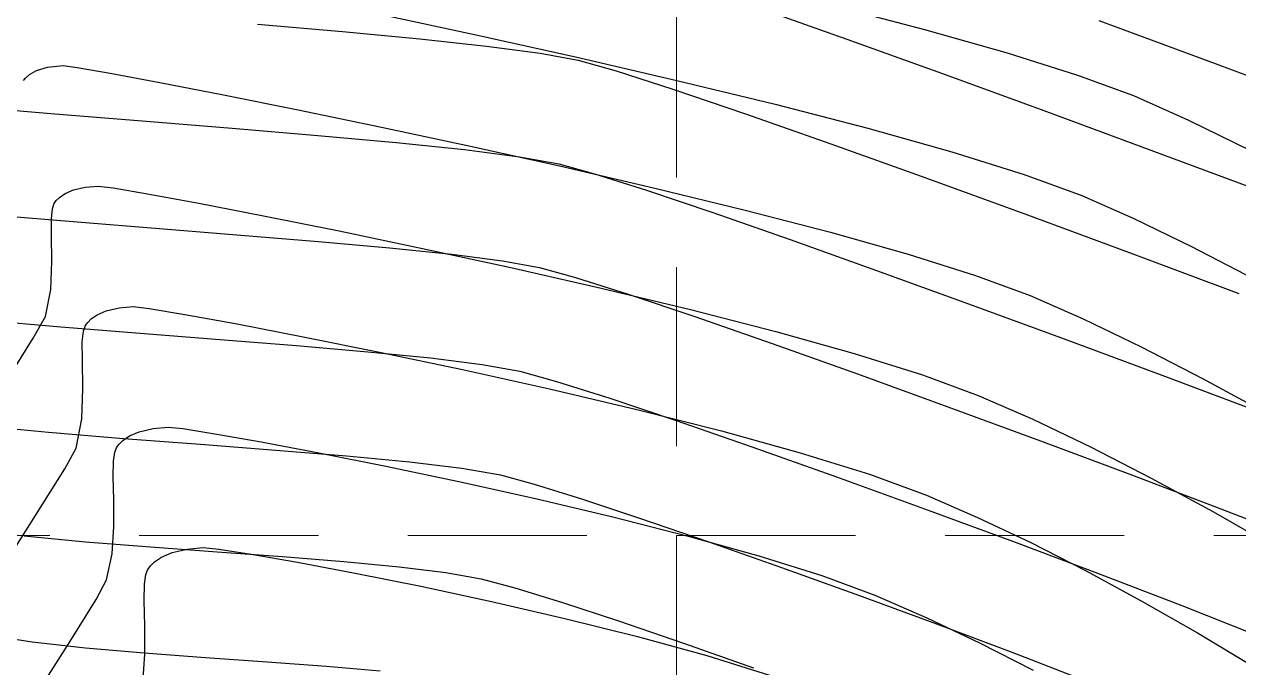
# Model space of a CAD drawing. Header units: inches. Extents: x 2547543 to 2548696, y 7125653 to 7126375.
# Drawn here: x 2547853.01 to 2547880.14, y 7125885.42 to 7125899.8 of the extents above; entities that cross this region are included whole.
import ezdxf

# ---------------------------------------------------------------- set-up
doc = ezdxf.new("R2010")
doc.units = ezdxf.units.IN
doc.header["$MEASUREMENT"] = 0
doc.linetypes.add('HIDDEN', pattern=[0.375, 0.25, -0.125])
for name, color, linetype in [('CONT-MJR', 6, 'Continuous'), ('CONT-MNR', 14, 'Continuous'), ('GRID', 254, 'HIDDEN'), ('V-TOPO-MAJR-E', 6, 'Continuous'), ('V-TOPO-MINR-E', 14, 'Continuous')]:
    doc.layers.add(name, color=color, linetype=linetype)

msp = doc.modelspace()

# ---------------------------------------------------------------- linework, layer by layer
at = {"layer": 'CONT-MJR', "color": 35}
for points, elevation in [([(2547871.077606981, 7125900.222631234), (2547873.125112458, 7125899.686782142)], 575), ([(2547874.967002704, 7125899.16594055), (2547876.542670633, 7125898.670020528)], 575), ([(2547855.89222116, 7125890.766224629), (2547856.230339996, 7125890.799609492)], 570), ([(2547856.230339996, 7125890.799609492), (2547856.558093477, 7125890.764982875)], 570), ([(2547856.558093477, 7125890.764982875), (2547857.269146335, 7125890.651918076)], 570), ([(2547857.269146335, 7125890.651918076), (2547858.302378931, 7125890.468758133)], 570), ([(2547855.03725977, 7125890.237750096), (2547855.071798314, 7125890.334132156)], 570), ([(2547855.09448891, 7125890.370875892), (2547855.132785035, 7125890.418102482)], 570), ([(2547854.999855835, 7125889.698463351), (2547855.008220457, 7125890.041432481)], 570), ([(2547866.162050587, 7125888.793537635), (2547867.844849176, 7125888.36501065)], 570), ([(2547869.421990025, 7125887.924789796), (2547870.832353495, 7125887.481218109)], 570), ([(2547854.029501724, 7125885.999425787), (2547854.616453982, 7125886.948173474)], 570), ([(2547873.172707853, 7125886.53962688), (2547874.35344759, 7125885.979954597)], 570)]:
    msp.add_lwpolyline(points, dxfattribs=dict(at, elevation=elevation))
at = {"layer": 'CONT-MJR', "color": 35, "extrusion": (-0.2721057167200265, -0.9622673635369127, 0), "elevation": -7550311.547248784}
msp.add_lwpolyline([(512737.1131816527, 575.0000000000009), (512739.0272964977, 575.0000000000009)], dxfattribs=at)
at = {"layer": 'CONT-MJR', "color": 35, "extrusion": (-0.3463574070137371, -0.9381026311692771, 0), "elevation": -7567300.204502439}
msp.add_lwpolyline([(-77938.09741714643, 575.0000000000009), (-77936.76617844868, 575.0000000000009)], dxfattribs=at)
at = {"layer": 'CONT-MJR', "color": 35, "extrusion": (-0.4059498791129524, -0.9138953417367764, 0), "elevation": -7546635.860294904}
msp.add_lwpolyline([(-564263.871514027, 575.0000000000009), (-564262.5259226211, 575.0000000000009)], dxfattribs=at)
at = {"layer": 'CONT-MJR', "color": 35, "extrusion": (-0.4411316137488359, -0.897442421189988, 0), "elevation": -7519032.835835617}
msp.add_lwpolyline([(-856884.0176332379, 575), (-856882.4733196041, 575)], dxfattribs=at)
at = {"layer": 'CONT-MJR', "color": 35, "extrusion": (0.2173462196647076, -0.976094575744308, 0), "elevation": -6401776.477833591}
msp.add_lwpolyline([(4035733.417347386, 570), (4035733.735957819, 570)], dxfattribs=at)
at = {"layer": 'CONT-MJR', "color": 35, "extrusion": (-0.7042519151203952, 0.7099501672999702, 0), "elevation": 3264695.23777992}
msp.add_lwpolyline([(-6827272.151663572, 570), (-6827272.270354955, 570)], dxfattribs=at)
at = {"layer": 'CONT-MJR', "color": 35, "extrusion": (-0.5728806519850005, 0.8196387976305421, 0), "elevation": 4381039.364946019}
msp.add_lwpolyline([(-6170605.783222098, 570), (-6170605.95886411, 570)], dxfattribs=at)
at = {"layer": 'CONT-MJR', "color": 35, "extrusion": (0.3949246155209196, -0.9187135288302082, 0), "elevation": -5540441.30245804}
msp.add_lwpolyline([(5154938.796027832, 570), (5154939.035726311, 570)], dxfattribs=at)
at = {"layer": 'CONT-MJR', "color": 35, "extrusion": (-0.1859252808595847, -0.9825638859317416, 0), "elevation": -7475353.900167178}
msp.add_lwpolyline([(1178550.367610398, 570), (1178551.684870998, 570)], dxfattribs=at)
at = {"layer": 'CONT-MJR', "color": 35, "extrusion": (0.9892361474940848, -0.1463278664201087, 0), "elevation": 1477713.986598401}
msp.add_lwpolyline([(7422010.199353821, 570.0000000000005), (7422010.397807565, 570.0000000000005)], dxfattribs=at)
at = {"layer": 'CONT-MJR', "color": 35, "extrusion": (0.8508400671870774, -0.5254247615682857, 0), "elevation": -1576302.049301326}
msp.add_lwpolyline([(7401699.154270926, 570.0000000000009), (7401699.19745617, 570.0000000000009)], dxfattribs=at)
at = {"layer": 'CONT-MJR', "color": 35, "extrusion": (-0.1957844976648255, -0.9806469448655474, 0), "elevation": -7486813.888716801}
msp.add_lwpolyline([(1103411.891531998, 570.0000000000005), (1103413.415253822, 570.0000000000005)], dxfattribs=at)
at = {"layer": 'CONT-MJR', "color": 35, "extrusion": (-0.2057730897428532, -0.9785997320343388, 0), "elevation": -7497675.220536007}
msp.add_lwpolyline([(1027019.793677389, 570), (1027021.462443399, 570)], dxfattribs=at)
at = {"layer": 'CONT-MJR', "color": 35, "extrusion": (0.9997270203608267, 0.02336417686252277, 0), "elevation": 2713650.034535035}
msp.add_lwpolyline([(7064415.414404794, 570), (7064415.940827983, 570)], dxfattribs=at)
at = {"layer": 'CONT-MJR', "color": 35, "extrusion": (-0.2168990902935294, -0.9761940302162473, 0), "elevation": -7508879.977082554}
msp.add_lwpolyline([(941609.4130412007, 570.0000000000009), (941611.1655157062, 570.0000000000009)], dxfattribs=at)
at = {"layer": 'CONT-MJR', "color": 35, "extrusion": (0.9999789388059589, 0.006490142102322345, 0), "elevation": 2594049.384619354}
msp.add_lwpolyline([(7109202.559378545, 570), (7109203.151364291, 570)], dxfattribs=at)
at = {"layer": 'CONT-MJR', "color": 35, "extrusion": (0.2301377669171603, 0.9731580592269599, 0), "elevation": 7520976.337524351}
msp.add_lwpolyline([(-839538.5802058098, 570.0000000000009), (-839540.355186424, 570.0000000000009)], dxfattribs=at)
at = {"layer": 'CONT-MJR', "color": 35, "extrusion": (0.9977880862320576, -0.06647507031487757, 0), "elevation": 2068525.435983266}
msp.add_lwpolyline([(7279494.957234452, 570.0000000000005), (7279495.570491731, 570.0000000000005)], dxfattribs=at)
at = {"layer": 'CONT-MJR', "color": 35, "extrusion": (-0.2688491242669886, -0.9631823027759975, 0), "elevation": -7548521.603571367}
msp.add_lwpolyline([(538272.3714133108, 570), (538274.0088404559, 570)], dxfattribs=at)
at = {"layer": 'CONT-MJR', "color": 35, "extrusion": (0.9791703206463416, -0.2030405948704362, 0), "elevation": 1047939.440991644}
msp.add_lwpolyline([(7494775.398105063, 570), (7494775.996634301, 570)], dxfattribs=at)
at = {"layer": 'CONT-MJR', "color": 35, "extrusion": (-0.3477528548118246, -0.9375862370844753, 0), "elevation": -7567163.385045368}
msp.add_lwpolyline([(-89199.08837783616, 570.0000000000005), (-89197.82719630143, 570.0000000000005)], dxfattribs=at)
at = {"layer": 'CONT-MJR', "color": 35, "extrusion": (0.8774843256505183, -0.4796053150640173, 0), "elevation": -1181910.764914625}
msp.add_lwpolyline([(7474818.719441553, 570), (7474819.214121884, 570)], dxfattribs=at)
at = {"layer": 'CONT-MJR', "color": 35, "extrusion": (-0.3984477749772821, -0.9171910218791138, 0), "elevation": -7550993.553664756}
msp.add_lwpolyline([(-502408.4999889056, 570.0000000000005), (-502407.2375605977, 570.0000000000005)], dxfattribs=at)
at = {"layer": 'CONT-MJR', "color": 35, "extrusion": (0.8435549605561268, -0.5370428553860029, 0), "elevation": -1677651.258927671}
msp.add_lwpolyline([(7379381.613129009, 570.0000000000005), (7379383.286283413, 570.0000000000005)], dxfattribs=at)
at = {"layer": 'CONT-MJR', "color": 35, "extrusion": (-0.4550211743072679, -0.8904806179429371, 0), "elevation": -7504800.131113977}
msp.add_lwpolyline([(-973596.2778796651, 570.0000000000009), (-973594.9364721323, 570.0000000000009)], dxfattribs=at)
at = {"layer": 'CONT-MNR', "color": 35}
for points, elevation in [([(2547860.888908254, 7125900.04785716), (2547863.070953737, 7125899.578068497)], 574), ([(2547863.070953737, 7125899.578068497), (2547865.326362211, 7125899.075567491)], 574), ([(2547865.326362211, 7125899.075567491), (2547867.587932522, 7125898.551105472)], 574), ([(2547852.998229671, 7125898.54911605), (2547853.038456019, 7125898.597522007)], 573), ([(2547853.129334665, 7125898.679584562), (2547853.288733363, 7125898.770236822)], 573), ([(2547853.288733363, 7125898.770236822), (2547853.535993371, 7125898.842958035)], 573), ([(2547854.194735354, 7125898.841192441), (2547854.935531057, 7125898.71193824)], 573), ([(2547857.464573428, 7125898.228626583), (2547859.132989548, 7125897.89323385)], 573), ([(2547859.132989548, 7125897.89323385), (2547860.990781927, 7125897.507792995)], 573), ([(2547865.034834369, 7125896.624096368), (2547867.101263885, 7125896.144505316)], 573), ([(2547854.11198526, 7125896.101075128), (2547854.377144681, 7125896.16011797)], 572), ([(2547853.729634767, 7125895.863302301), (2547853.801480708, 7125895.934571587)], 572), ([(2547853.924226349, 7125896.020363769), (2547854.11198526, 7125896.101075128)], 572), ([(2547855.767535479, 7125896.014921914), (2547856.909819079, 7125895.80401708)], 572), ([(2547867.101263885, 7125896.144505316), (2547869.117408566, 7125895.65219559)], 573), ([(2547876.636171315, 7125895.975676642), (2547877.802448584, 7125895.461410499)], 574), ([(2547853.61876332, 7125895.461994506), (2547853.641526418, 7125895.680094103)], 572), ([(2547853.641526418, 7125895.680094103), (2547853.674154562, 7125895.784638603)], 572), ([(2547853.674154562, 7125895.784638603), (2547853.696982751, 7125895.823035997)], 572), ([(2547853.619384095, 7125895.079456421), (2547853.61876332, 7125895.461994506)], 572), ([(2547861.911829054, 7125894.794010332), (2547863.884839069, 7125894.364634505)], 572), ([(2547863.884839069, 7125894.364634505), (2547865.90099591, 7125893.905433812)], 572), ([(2547865.90099591, 7125893.905433812), (2547867.894485667, 7125893.426325401)], 572), ([(2547875.480833473, 7125893.742417139), (2547876.670849255, 7125893.21984987)], 573), ([(2547854.64261968, 7125893.311338399), (2547854.846606252, 7125893.399025492)], 571), ([(2547856.601032933, 7125893.318659309), (2547857.773170437, 7125893.104789043)], 571), ([(2547854.370934642, 7125893.055239934), (2547854.395735831, 7125893.096955945)], 571), ([(2547854.311430464, 7125892.289110135), (2547854.310756037, 7125892.704710294)], 571), ([(2547859.245912251, 7125892.820747125), (2547860.946929675, 7125892.47698077)], 571), ([(2547860.946929675, 7125892.47698077), (2547862.803894008, 7125892.083937192)], 571), ([(2547871.550208283, 7125892.44805404), (2547873.08081332, 7125891.968725392)], 572), ([(2547854.32468803, 7125891.662174733), (2547854.311430464, 7125892.289110135)], 571), ([(2547854.297731625, 7125890.984239493), (2547854.32468803, 7125891.662174733)], 571), ([(2547854.172695644, 7125890.328560784), (2547854.297731625, 7125890.984239493)], 571), ([(2547853.267600642, 7125888.824166958), (2547853.916298359, 7125889.868774377)], 571), ([(2547879.580269185, 7125888.902346212), (2547880.994487795, 7125888.090574161)], 572), ([(2547856.315848237, 7125887.994926221), (2547856.649759399, 7125888.069277959)], 569), ([(2547856.649759399, 7125888.069277959), (2547857.012794327, 7125888.105122964)], 569), ([(2547857.012794327, 7125888.105122964), (2547857.358815222, 7125888.072089366)], 569), ([(2547857.358815222, 7125888.072089366), (2547858.082426355, 7125887.961174446)], 569), ([(2547875.496838534, 7125888.216748869), (2547876.719905387, 7125887.593851756)], 571), ([(2547856.079406341, 7125887.893287655), (2547856.315848237, 7125887.994926221)], 569), ([(2547855.700616385, 7125887.291075632), (2547855.731795615, 7125887.501859957)], 569), ([(2547855.79324199, 7125887.64479584), (2547855.834360169, 7125887.695502574)], 569), ([(2547876.719905387, 7125887.593851756), (2547877.965587375, 7125886.919712589)], 571), ([(2547855.704841166, 7125886.35777179), (2547855.691635372, 7125886.92283299)], 569), ([(2547877.965587375, 7125886.919712589), (2547879.220982609, 7125886.202561068)], 571), ([(2547866.71280761, 7125886.118731783), (2547868.25921014, 7125885.691924923)], 569), ([(2547879.220982609, 7125886.202561068), (2547880.473189202, 7125885.450626893)], 571)]:
    msp.add_lwpolyline(points, dxfattribs=dict(at, elevation=elevation))
at = {"layer": 'CONT-MNR', "color": 35, "extrusion": (0.1148345039996983, -0.9933846368306405, 0), "elevation": -6786176.937134076}
msp.add_lwpolyline([(3349297.618733548, 573.0000000000009), (3349297.96802789, 573.0000000000009)], dxfattribs=at)
at = {"layer": 'CONT-MNR', "color": 35, "extrusion": (-0.1331283802895032, -0.9910988015134987, 0), "elevation": -7401661.503371194}
msp.add_lwpolyline([(1576515.553440257, 573), (1576515.867998554, 573)], dxfattribs=at)
at = {"layer": 'CONT-MNR', "color": 35, "extrusion": (-0.6701900752025374, 0.7421895061909844, 0), "elevation": 3581221.341814036}
msp.add_lwpolyline([(-6666696.305417801, 573), (-6666696.42786449, 573)], dxfattribs=at)
at = {"layer": 'CONT-MNR', "color": 35, "extrusion": (0.1835953222839966, 0.9830019113081295, 0), "elevation": 7472546.301645123}
msp.add_lwpolyline([(-1196264.600781464, 573.0000000000005), (-1196265.729891966, 573.0000000000005)], dxfattribs=at)
at = {"layer": 'CONT-MNR', "color": 35, "extrusion": (-0.1909172189955524, -0.9816061407158191, 0), "elevation": -7481255.32086925}
msp.add_lwpolyline([(1140534.414522293, 573), (1140535.860239194, 573)], dxfattribs=at)
at = {"layer": 'CONT-MNR', "color": 35, "extrusion": (-0.236521414614513, -0.9716262761107018, 0), "elevation": -7526335.519301526}
msp.add_lwpolyline([(790147.4907790581, 574.0000000000009), (790149.7555706254, 574.0000000000009)], dxfattribs=at)
at = {"layer": 'CONT-MNR', "color": 35, "extrusion": (-0.2504672709869833, -0.9681250674186332, 0), "elevation": -7536918.48935676}
msp.add_lwpolyline([(681852.3814728884, 574), (681854.5219923302, 574)], dxfattribs=at)
at = {"layer": 'CONT-MNR', "color": 35, "extrusion": (-0.2096780246836296, -0.9777704873664225, 0), "elevation": -7501722.738833564}
msp.add_lwpolyline([(997079.169166707, 573.0000000000009), (997081.2016000755, 573.0000000000009)], dxfattribs=at)
at = {"layer": 'CONT-MNR', "color": 35, "extrusion": (-0.2697818769581233, -0.9629214603823887, 0), "elevation": -7549049.260149318}
msp.add_lwpolyline([(530962.4960467708, 574.0000000000009), (530964.4451661829, 574.0000000000009)], dxfattribs=at)
at = {"layer": 'CONT-MNR', "color": 35, "extrusion": (-0.2171446203673265, -0.9761394438529415, 0), "elevation": -7509123.953335277}
msp.add_lwpolyline([(939719.3338242981, 573.0000000000009), (939721.4408993574, 573.0000000000009)], dxfattribs=at)
at = {"layer": 'CONT-MNR', "color": 35, "extrusion": (-0.2984653381614302, -0.9544204743802299, 0), "elevation": -7561553.947398532}
msp.add_lwpolyline([(304909.61738403, 574), (304911.3086785721, 574)], dxfattribs=at)
at = {"layer": 'CONT-MNR', "color": 35, "extrusion": (-0.3455838297594127, -0.9383878817465714, 0), "elevation": -7567359.395844235}
msp.add_lwpolyline([(-71699.23086325312, 574), (-71697.86217314051, 574)], dxfattribs=at)
at = {"layer": 'CONT-MNR', "color": 35, "extrusion": (0.09825926175095447, -0.9951608500539788, 0), "elevation": -6841062.589952212}
msp.add_lwpolyline([(3235710.223780205, 572.0000000000009), (3235710.513468704, 572.0000000000009)], dxfattribs=at)
at = {"layer": 'CONT-MNR', "color": 35, "extrusion": (-0.125981380157332, -0.992032606245205, 0), "elevation": -7390103.614983655}
msp.add_lwpolyline([(1629824.667386352, 572), (1629825.002089993, 572)], dxfattribs=at)
at = {"layer": 'CONT-MNR', "color": 35, "extrusion": (-0.5728806412759734, 0.8196388051155398, 0), "elevation": 4381044.709520246}
msp.add_lwpolyline([(-6170607.678117957, 572.0000000000009), (-6170607.827873729, 572.0000000000009)], dxfattribs=at)
at = {"layer": 'CONT-MNR', "color": 35, "extrusion": (-0.1683204886478941, -0.9857323232507567, 0), "elevation": -7453082.361828215}
msp.add_lwpolyline([(1312068.704541533, 572), (1312069.48575485, 572)], dxfattribs=at)
at = {"layer": 'CONT-MNR', "color": 35, "extrusion": (0.7767211891306144, -0.6298445795238096, 0), "elevation": -2509234.905139305}
msp.add_lwpolyline([(7139586.117753684, 572), (7139586.169595069, 572)], dxfattribs=at)
at = {"layer": 'CONT-MNR', "color": 35, "extrusion": (-0.1900267777230474, -0.9817789077731278, 0), "elevation": -7480215.238045327}
msp.add_lwpolyline([(1147321.156056842, 572.0000000000009), (1147322.631629457, 572.0000000000009)], dxfattribs=at)
at = {"layer": 'CONT-MNR', "color": 35, "extrusion": (-0.2517054113340361, -0.967803898475907, 0), "elevation": -7537782.036550017}
msp.add_lwpolyline([(672211.1683750683, 573), (672213.1377250322, 573)], dxfattribs=at)
at = {"layer": 'CONT-MNR', "color": 35, "extrusion": (-0.1972988182250229, -0.9803433971456174, 0), "elevation": -7488514.068466992}
msp.add_lwpolyline([(1091845.35301783, 572.0000000000009), (1091847.076163652, 572.0000000000009)], dxfattribs=at)
at = {"layer": 'CONT-MNR', "color": 35, "extrusion": (-0.4364339525242662, -0.8997362975250285, 0), "elevation": -7523407.178871363}
msp.add_lwpolyline([(-817564.5809768187, 574), (-817563.1488007819, 574)], dxfattribs=at)
at = {"layer": 'CONT-MNR', "color": 35, "extrusion": (0.999776485140522, 0.02114189584837717, 0), "elevation": 2697939.06783672}
msp.add_lwpolyline([(7070435.302971078, 572.0000000000005), (7070435.880161153, 572.0000000000005)], dxfattribs=at)
at = {"layer": 'CONT-MNR', "color": 35, "extrusion": (-0.2046035360285528, -0.9788449279863553, 0), "elevation": -7496447.532954085}
msp.add_lwpolyline([(1035976.533045885, 572.0000000000009), (1035978.437381519, 572.0000000000009)], dxfattribs=at)
at = {"layer": 'CONT-MNR', "color": 35, "extrusion": (-0.2715408738102731, -0.9624269083158229, 0), "elevation": -7550004.368489741}
msp.add_lwpolyline([(517167.8343169529, 573), (517169.6379128173, 573)], dxfattribs=at)
at = {"layer": 'CONT-MNR', "color": 35, "extrusion": (0.4607039887314961, 0.887553848939257, 0), "elevation": 7498433.449190717}
msp.add_lwpolyline([(1021548.280517385, 574), (1021546.718215213, 574)], dxfattribs=at)
at = {"layer": 'CONT-MNR', "color": 35, "extrusion": (-0.300530154027794, -0.9537723137730674, 0), "elevation": -7562193.636769166}
msp.add_lwpolyline([(288544.274940622, 573), (288545.8537225947, 573)], dxfattribs=at)
at = {"layer": 'CONT-MNR', "color": 35, "extrusion": (0.9992104076549336, -0.03973111166405314, 0), "elevation": 2262722.155682206}
msp.add_lwpolyline([(7221496.383287928, 572.0000000000009), (7221497.007784761, 572.0000000000009)], dxfattribs=at)
at = {"layer": 'CONT-MNR', "color": 35, "extrusion": (0.3470057314102707, 0.9378630083164723, 0), "elevation": 7567239.53697578}
msp.add_lwpolyline([(83169.10317653837, 573.0000000000009), (83167.80676907115, 573.0000000000009)], dxfattribs=at)
at = {"layer": 'CONT-MNR', "color": 35, "extrusion": (0.9822986710138518, -0.1873214374395539, 0), "elevation": 1167920.527530929}
msp.add_lwpolyline([(7477023.072143144, 572.0000000000009), (7477023.686536487, 572.0000000000009)], dxfattribs=at)
at = {"layer": 'CONT-MNR', "color": 35, "extrusion": (0.217346218233763, -0.9760945760629355, 0), "elevation": -6401779.280873029}
msp.add_lwpolyline([(4035733.278183153, 571.0000000000009), (4035733.573315076, 571.0000000000009)], dxfattribs=at)
at = {"layer": 'CONT-MNR', "color": 35, "extrusion": (0.09825926442364492, -0.9951608497900852, 0), "elevation": -6841059.822931217}
msp.add_lwpolyline([(3235710.73102556, 571.0000000000009), (3235711.04575131, 571.0000000000009)], dxfattribs=at)
at = {"layer": 'CONT-MNR', "color": 35, "extrusion": (-0.1183491797592948, -0.992972039712248, 0), "elevation": -7377349.600007283}
msp.add_lwpolyline([(1686605.570900632, 571.0000000000009), (1686605.927348511, 571.0000000000009)], dxfattribs=at)
at = {"layer": 'CONT-MNR', "color": 35, "extrusion": (-0.1644598080652042, -0.9863837851116352, 0), "elevation": -7447885.631544425}
msp.add_lwpolyline([(1341240.580331849, 571.0000000000009), (1341241.390568699, 571.0000000000009)], dxfattribs=at)
at = {"layer": 'CONT-MNR', "color": 35, "extrusion": (0.8697510626971114, -0.4934907181875313, 0), "elevation": -1300563.907954765}
msp.add_lwpolyline([(7455094.739638911, 572), (7455095.297936469, 572)], dxfattribs=at)
at = {"layer": 'CONT-MNR', "color": 35, "extrusion": (0.7042519109652522, -0.709950171421763, 0), "elevation": -3264697.704733971}
msp.add_lwpolyline([(6827273.551869008, 571.0000000000009), (6827273.661813984, 571.0000000000009)], dxfattribs=at)
at = {"layer": 'CONT-MNR', "color": 35, "extrusion": (0.5728806514808888, -0.8196387979828874, 0), "elevation": -4381042.000717134}
msp.add_lwpolyline([(6170606.756595873, 571.0000000000009), (6170606.919294764, 571.0000000000009)], dxfattribs=at)
at = {"layer": 'CONT-MNR', "color": 35, "extrusion": (-0.2486783717418435, -0.9685861177137661, 0), "elevation": -7535641.088460584}
msp.add_lwpolyline([(695773.8979029122, 572.0000000000009), (695775.8646962896, 572.0000000000009)], dxfattribs=at)
at = {"layer": 'CONT-MNR', "color": 35, "extrusion": (-0.4340647365847012, -0.9008816817172242, 0), "elevation": -7525530.083618203}
msp.add_lwpolyline([(-797763.5433620824, 573), (-797762.1094026244, 573)], dxfattribs=at)
at = {"layer": 'CONT-MNR', "color": 35, "extrusion": (0.9945975286056193, -0.1038063393613037, 0), "elevation": 1794376.764367732}
msp.add_lwpolyline([(7351878.70243917, 571), (7351878.940675786, 571)], dxfattribs=at)
at = {"layer": 'CONT-MNR', "color": 35, "extrusion": (0.954589127781316, -0.2979254892111555, 0), "elevation": 309168.9071155814}
msp.add_lwpolyline([(7561370.677180685, 571), (7561370.796163909, 571)], dxfattribs=at)
at = {"layer": 'CONT-MNR', "color": 35, "extrusion": (0.7767211950862984, -0.6298445721792897, 0), "elevation": -2509232.577885758}
msp.add_lwpolyline([(7139584.464182181, 571.0000000000009), (7139584.520504126, 571.0000000000009)], dxfattribs=at)
at = {"layer": 'CONT-MNR', "color": 35, "extrusion": (-0.1893760815258609, -0.9819046286406388, 0), "elevation": -7479450.744159002}
msp.add_lwpolyline([(1152279.627036983, 571.0000000000009), (1152281.126919732, 571.0000000000009)], dxfattribs=at)
at = {"layer": 'CONT-MNR', "color": 35, "extrusion": (0.2691057305852789, 0.9631106404594248, 0), "elevation": 7548669.674446556}
msp.add_lwpolyline([(-536261.8894535084, 572.0000000000009), (-536263.707223743, 572.0000000000009)], dxfattribs=at)
at = {"layer": 'CONT-MNR', "color": 35, "extrusion": (0.8488571170324061, -0.5286223556220756, 0), "elevation": -1604142.896486002}
msp.add_lwpolyline([(7395715.634513099, 572.0000000000009), (7395716.978313853, 572.0000000000009)], dxfattribs=at)
at = {"layer": 'CONT-MNR', "color": 35, "extrusion": (-0.4586850036036857, -0.8885989351046325, 0), "elevation": -7500733.986228464}
msp.add_lwpolyline([(-1004498.427315044, 573), (-1004496.88381625, 573)], dxfattribs=at)
at = {"layer": 'CONT-MNR', "color": 35, "extrusion": (-0.2172338740663848, -0.9761195848655584, 0), "elevation": -7509204.930249078}
msp.add_lwpolyline([(939033.6388587556, 571), (939035.6269169492, 571)], dxfattribs=at)
at = {"layer": 'CONT-MNR', "color": 35, "extrusion": (-0.346369273935802, -0.9380982496909294, 0), "elevation": -7567291.732429829}
msp.add_lwpolyline([(-78034.749806765, 572.0000000000005), (-78033.42299231887, 572.0000000000005)], dxfattribs=at)
at = {"layer": 'CONT-MNR', "color": 35, "extrusion": (-0.4786895055990016, -0.8779842579621707, 0), "elevation": -7476064.001695381}
msp.add_lwpolyline([(-1174091.718867722, 573), (-1174090.091063466, 573)], dxfattribs=at)
at = {"layer": 'CONT-MNR', "color": 35, "extrusion": (-0.2295081937907914, -0.9733067291367551, 0), "elevation": -7520434.13158099}
msp.add_lwpolyline([(844403.378515325, 571.0000000000009), (844405.3839181287, 571.0000000000009)], dxfattribs=at)
at = {"layer": 'CONT-MNR', "color": 35, "extrusion": (-0.4007801224981064, -0.9161742702185011, 0), "elevation": -7549695.83734063}
msp.add_lwpolyline([(-521618.7711789999, 572), (-521617.4447138254, 572)], dxfattribs=at)
at = {"layer": 'CONT-MNR', "color": 35, "extrusion": (-0.2451809815628124, -0.9694773263361531, 0), "elevation": -7533078.397897568}
msp.add_lwpolyline([(722965.9957198615, 571.0000000000009), (722967.9460830067, 571.0000000000009)], dxfattribs=at)
at = {"layer": 'CONT-MNR', "color": 35, "extrusion": (-0.4320320679236622, -0.9018582440082279, 0), "elevation": -7527307.462685885}
msp.add_lwpolyline([(-780790.8536744267, 572.0000000000009), (-780789.4193155863, 572.0000000000009)], dxfattribs=at)
at = {"layer": 'CONT-MNR', "color": 35, "extrusion": (-0.2663684973703599, -0.9638712692100833, 0), "elevation": -7547113.253449376}
msp.add_lwpolyline([(557704.5270959681, 571.0000000000009), (557706.3504358744, 571.0000000000009)], dxfattribs=at)
at = {"layer": 'CONT-MNR', "color": 35, "extrusion": (0.8733816968750082, -0.4870363554846099, 0), "elevation": -1245318.454466282}
msp.add_lwpolyline([(7464519.271035738, 571), (7464519.797479571, 571)], dxfattribs=at)
at = {"layer": 'CONT-MNR', "color": 35, "extrusion": (0.2970379843136956, 0.9548656637846273, 0), "elevation": 7561082.174019924}
msp.add_lwpolyline([(-316213.8381314739, 571.0000000000009), (-316215.4632483982, 571.0000000000009)], dxfattribs=at)
at = {"layer": 'CONT-MNR', "color": 35, "extrusion": (-0.4573402254657638, -0.8892918070976054, 0), "elevation": -7502242.479393762}
msp.add_lwpolyline([(-993150.3086147257, 572.0000000000009), (-993148.7873469954, 572.0000000000009)], dxfattribs=at)
at = {"layer": 'CONT-MNR', "color": 35, "extrusion": (-0.345732360832208, -0.9383331682688127, 0), "elevation": -7567340.467205946}
msp.add_lwpolyline([(-72897.97573678102, 571), (-72896.6182839144, 571)], dxfattribs=at)
at = {"layer": 'CONT-MNR', "color": 35, "extrusion": (-0.4788099423205501, -0.877918583431853, 0), "elevation": -7475900.365708944}
msp.add_lwpolyline([(-1175117.209227174, 572), (-1175115.622450172, 572)], dxfattribs=at)
at = {"layer": 'CONT-MNR', "color": 35, "extrusion": (0.3990304516329332, 0.916937674364849, 0), "elevation": 7550675.322214947}
msp.add_lwpolyline([(507205.9168268307, 571.0000000000005), (507204.6745058424, 571.0000000000005)], dxfattribs=at)
at = {"layer": 'CONT-MNR', "color": 35, "extrusion": (0.8438748763005393, -0.5365400200812142, 0), "elevation": -1673255.171786624}
msp.add_lwpolyline([(7380381.932623831, 571.0000000000009), (7380383.793387723, 571.0000000000009)], dxfattribs=at)
at = {"layer": 'CONT-MNR', "color": 35, "extrusion": (0.4286465830065111, 0.9034722501974493, 0), "elevation": 7530180.387487446}
msp.add_lwpolyline([(752554.1410727808, 571), (752552.8266441091, 571)], dxfattribs=at)
at = {"layer": 'CONT-MNR', "color": 35, "extrusion": (-0.704251915051271, 0.7099501673685396, 0), "elevation": 3264692.811448766}
msp.add_lwpolyline([(-6827270.732032888, 569), (-6827270.859470681, 569)], dxfattribs=at)
at = {"layer": 'CONT-MNR', "color": 35, "extrusion": (0.5728806479427675, -0.8196388004558318, 0), "elevation": -4381036.763401804}
msp.add_lwpolyline([(6170604.785547736, 569), (6170604.974132866, 569)], dxfattribs=at)
at = {"layer": 'CONT-MNR', "color": 35, "extrusion": (-0.171711168459323, -0.9851473365067451, 0), "elevation": -7457545.233598446}
msp.add_lwpolyline([(1286421.05557602, 569.0000000000009), (1286422.107387441, 569.0000000000009)], dxfattribs=at)
at = {"layer": 'CONT-MNR', "color": 35, "extrusion": (0.1853296456000375, 0.9826764078076591, 0), "elevation": 7474635.634139607}
msp.add_lwpolyline([(-1183082.789323079, 569.0000000000009), (-1183084.095709537, 569.0000000000009)], dxfattribs=at)
at = {"layer": 'CONT-MNR', "color": 35, "extrusion": (0.9413813351225123, -0.3373443076190208, 0), "elevation": -5373.754988679662}
msp.add_lwpolyline([(7567682.118189498, 569.0000000000005), (7567682.228117839, 569.0000000000005)], dxfattribs=at)
at = {"layer": 'CONT-MNR', "color": 35, "extrusion": (0.8508400598534567, -0.5254247734438933, 0), "elevation": -1576300.125733502}
msp.add_lwpolyline([(7401697.176771407, 569.0000000000009), (7401697.223138986, 569.0000000000009)], dxfattribs=at)
at = {"layer": 'CONT-MNR', "color": 35, "extrusion": (-0.1975084815430511, -0.9803011780664952, 0), "elevation": -7488739.987972252}
msp.add_lwpolyline([(1090247.32662629, 569), (1090248.822400206, 569)], dxfattribs=at)
at = {"layer": 'CONT-MNR', "color": 35, "extrusion": (0.999702724668055, -0.02438159738957044, 0), "elevation": 2373357.770992774}
msp.add_lwpolyline([(7185889.364112782, 569), (7185889.732464925, 569)], dxfattribs=at)
at = {"layer": 'CONT-MNR', "color": 35, "extrusion": (-0.2102129846084079, -0.9776556147754818, 0), "elevation": -7502257.321186947}
msp.add_lwpolyline([(992977.4362474366, 569), (992979.0562970077, 569)], dxfattribs=at)
at = {"layer": 'CONT-MNR', "color": 35, "extrusion": (-0.2247850119561519, -0.9744083837898116, 0), "elevation": -7516245.45634545}
msp.add_lwpolyline([(880866.9363269571, 569.0000000000009), (880868.6156844646, 569.0000000000009)], dxfattribs=at)
at = {"layer": 'CONT-MNR', "color": 35, "extrusion": (-0.2426877273611773, -0.9701044618948348, 0), "elevation": -7531189.900886642}
msp.add_lwpolyline([(742330.0848776947, 569), (742331.7588184113, 569)], dxfattribs=at)
at = {"layer": 'CONT-MNR', "color": 35, "extrusion": (0.9999789388021728, 0.006490142685680741, 0), "elevation": 2594050.063172018}
msp.add_lwpolyline([(7109199.695393193, 569.0000000000009), (7109200.33100257, 569.0000000000009)], dxfattribs=at)
at = {"layer": 'CONT-MNR', "color": 35, "extrusion": (0.997788086246684, -0.06647507009533701, 0), "elevation": 2068526.319009237}
msp.add_lwpolyline([(7279492.105940293, 569), (7279492.764388705, 569)], dxfattribs=at)
at = {"layer": 'CONT-MNR', "color": 35, "extrusion": (0.2985617432019528, 0.9543903213550583, 0), "elevation": 7561572.324374348}
msp.add_lwpolyline([(-304143.95263896, 569.0000000000009), (-304145.4236257426, 569.0000000000009)], dxfattribs=at)
at = {"layer": 'GRID', "color": 252, "linetype": 'HIDDEN', "lineweight": 0, "ltscale": 16}
for p, q in [((2547867.583313598, 7126356.376313465), (2547867.583313598, 7125726.296813901)), ((2547561.583313602, 7125888.376313471), (2548677.583313586, 7125888.376313471))]:
    msp.add_line(p, q, dxfattribs=at)
at = {"layer": 'V-TOPO-MAJR-E', "color": 35}
for points, elevation in [([(2547858.225110043, 7125899.804347105), (2547860.123939794, 7125899.639473545)], 575), ([(2547860.123939794, 7125899.639473545), (2547861.848546876, 7125899.477389312)], 575), ([(2547861.848546876, 7125899.477389312), (2547863.34024157, 7125899.317730934)], 575), ([(2547863.34024157, 7125899.317730934), (2547864.54033416, 7125899.160134944)], 575), ([(2547865.390134927, 7125899.004237868), (2547866.23529575, 7125898.765706626)], 575), ([(2547873.152675112, 7125896.370402106), (2547875.424772905, 7125895.541169541)], 575), ([(2547854.380993349, 7125888.237444697), (2547855.835442713, 7125888.120749924)], 570), ([(2547862.431331358, 7125887.552832742), (2547863.21718789, 7125887.410543337)], 570), ([(2547863.21718789, 7125887.410543337), (2547863.969443447, 7125887.206078047)], 570)]:
    msp.add_lwpolyline(points, dxfattribs=dict(at, elevation=elevation))
at = {"layer": 'V-TOPO-MAJR-E', "color": 35, "extrusion": (-0.1804401483433674, -0.9835859661797862, 0), "elevation": -7468671.465937758}
msp.add_lwpolyline([(1220245.504065165, 575), (1220246.368047365, 575)], dxfattribs=at)
at = {"layer": 'V-TOPO-MAJR-E', "color": 35, "extrusion": (-0.306919980673332, -0.9517353232193715, 0), "elevation": -7563960.620703524}
msp.add_lwpolyline([(237813.5835181251, 575), (237814.9148973566, 575)], dxfattribs=at)
at = {"layer": 'V-TOPO-MAJR-E', "color": 35, "extrusion": (-0.3227792620688151, -0.9464742722220775, 0), "elevation": -7566878.253724623}
msp.add_lwpolyline([(111398.8267922578, 575), (111400.5392468898, 575)], dxfattribs=at)
at = {"layer": 'V-TOPO-MAJR-E', "color": 35, "extrusion": (-0.3319905646150223, -0.9432827068310956, 0), "elevation": -7567604.67825467}
msp.add_lwpolyline([(37630.04774341593, 575.0000000000005), (37632.06853912259, 575.0000000000005)], dxfattribs=at)
at = {"layer": 'V-TOPO-MAJR-E', "color": 35, "extrusion": (-0.3381959458627427, -0.9410757154458959, 0), "elevation": -7567688.395776726}
msp.add_lwpolyline([(-12209.96931844018, 575.0000000000005), (-12207.71308890358, 575.0000000000005)], dxfattribs=at)
at = {"layer": 'V-TOPO-MAJR-E', "color": 35, "extrusion": (-0.346646920655851, -0.9379956889025749, 0), "elevation": -7567272.46739936}
msp.add_lwpolyline([(-80273.58196387859, 575.0000000000005), (-80271.07382170483, 575.0000000000005)], dxfattribs=at)
at = {"layer": 'V-TOPO-MAJR-E', "color": 35, "extrusion": (-0.3500269889751377, -0.9367396153622408, 0), "elevation": -7566933.820607793}
msp.add_lwpolyline([(-107557.4065083894, 575), (-107554.8819337389, 575)], dxfattribs=at)
at = {"layer": 'V-TOPO-MAJR-E', "color": 35, "extrusion": (-0.09348139014371731, -0.9956210271467745, 0), "elevation": -7332861.135716829}
msp.add_lwpolyline([(1870558.084511442, 570), (1870559.457379915, 570)], dxfattribs=at)
at = {"layer": 'V-TOPO-MAJR-E', "color": 35, "extrusion": (-0.0735939007243058, -0.9972882922085174, 0), "elevation": -7294071.443825074}
msp.add_lwpolyline([(2016524.891991189, 570.0000000000009), (2016526.38120729, 570.0000000000009)], dxfattribs=at)
at = {"layer": 'V-TOPO-MAJR-E', "color": 35, "extrusion": (-0.07316997402233605, -0.9973194848701047, 0), "elevation": -7293213.614487293}
msp.add_lwpolyline([(2019626.70986164, 570.0000000000009), (2019628.172825114, 570.0000000000009)], dxfattribs=at)
at = {"layer": 'V-TOPO-MAJR-E', "color": 35, "extrusion": (-0.07899278310504798, -0.9968751878832771, 0), "elevation": -7304883.299206712}
msp.add_lwpolyline([(1977003.482036023, 570.0000000000009), (1977004.862391325, 570.0000000000009)], dxfattribs=at)
at = {"layer": 'V-TOPO-MAJR-E', "color": 35, "extrusion": (-0.09308911248737362, -0.9956577811358244, 0), "elevation": -7332123.671298313}
msp.add_lwpolyline([(1873454.21874541, 570), (1873455.460314276, 570)], dxfattribs=at)
at = {"layer": 'V-TOPO-MAJR-E', "color": 35, "extrusion": (-0.1209585901879536, -0.992657553973042, 0), "elevation": -7381751.955768591}
msp.add_lwpolyline([(1667216.529578879, 570), (1667217.576716659, 570)], dxfattribs=at)
at = {"layer": 'V-TOPO-MAJR-E', "color": 35, "extrusion": (-0.2945340837616507, -0.9556409752112375, 0), "elevation": -7560222.578651056}
msp.add_lwpolyline([(336026.5492334436, 570), (336027.6415373571, 570)], dxfattribs=at)
at = {"layer": 'V-TOPO-MAJR-E', "color": 35, "extrusion": (-0.3115083001342026, -0.9502434314150767, 0), "elevation": -7565008.304129953}
msp.add_lwpolyline([(201319.0827199868, 570), (201320.4259134023, 570)], dxfattribs=at)
at = {"layer": 'V-TOPO-MAJR-E', "color": 35, "extrusion": (-0.3228525100087739, -0.946449289069961, 0), "elevation": -7566875.206465222}
msp.add_lwpolyline([(110815.9069221248, 570), (110817.4387385701, 570)], dxfattribs=at)
at = {"layer": 'V-TOPO-MAJR-E', "color": 35, "extrusion": (-0.3317903223478693, -0.943353158682525, 0), "elevation": -7567584.89809176}
msp.add_lwpolyline([(39239.07644523634, 570.0000000000009), (39240.73449658137, 570.0000000000009)], dxfattribs=at)
at = {"layer": 'V-TOPO-MINR-E', "color": 35}
for points, elevation in [([(2547869.494851756, 7125900.139679253), (2547871.386033835, 7125899.472354143)], 576), ([(2547879.614059105, 7125898.927822839), (2547882.248740797, 7125897.941561203)], 577), ([(2547873.505914214, 7125898.709020939), (2547875.791369989, 7125897.873942568)], 576), ([(2547853.607478403, 7125897.812073313), (2547855.646990065, 7125897.644551067)], 574), ([(2547855.646990065, 7125897.644551067), (2547857.655898463, 7125897.48085127)], 574), ([(2547857.655898463, 7125897.48085127), (2547859.56889371, 7125897.319997064)], 574), ([(2547859.56889371, 7125897.319997064), (2547861.320665923, 7125897.161011589)], 574), ([(2547864.955545519, 7125896.685498962), (2547865.747964821, 7125896.464224482)], 574), ([(2547852.381406283, 7125895.539854048), (2547854.193411364, 7125895.386552968)], 573), ([(2547868.392675783, 7125895.59408002), (2547870.124983154, 7125894.990241434)], 574), ([(2547856.036080246, 7125895.238101901), (2547857.852000834, 7125895.093027887)], 573), ([(2547857.852000834, 7125895.093027887), (2547859.583761037, 7125894.949857968)], 573), ([(2547862.565151908, 7125894.663338576), (2547863.699958391, 7125894.517043187)], 573), ([(2547864.520956112, 7125894.366760056), (2547865.327141034, 7125894.142231114)], 573), ([(2547865.327141034, 7125894.142231114), (2547866.50497315, 7125893.768292397)], 573), ([(2547867.990031558, 7125893.268848092), (2547869.717895357, 7125892.667802389)], 573), ([(2547857.378742485, 7125892.757636962), (2547859.094451074, 7125892.621330561)], 572), ([(2547864.086366705, 7125892.04802115), (2547864.905281533, 7125891.820725998)], 572), ([(2547873.644355535, 7125891.256523545), (2547875.714110111, 7125890.494098783)], 573), ([(2547867.574858729, 7125890.948519468), (2547869.287506494, 7125890.354101053)], 572), ([(2547853.555557943, 7125890.68513698), (2547855.232939471, 7125890.546813257)], 571), ([(2547865.464978571, 7125889.19296997), (2547866.77777604, 7125888.75901564)], 571), ([(2547875.108798841, 7125888.240542973), (2547877.046988304, 7125887.510077605)], 572), ([(2547877.046988304, 7125887.510077605), (2547878.869044939, 7125886.808716702)], 572), ([(2547873.391155914, 7125886.4005441), (2547875.096665051, 7125885.758691318)], 571), ([(2547853.189932126, 7125885.996431167), (2547854.379993354, 7125885.864396118)], 569), ([(2547855.691810217, 7125885.751344652), (2547857.065793763, 7125885.650493082)], 569), ([(2547859.761905103, 7125885.458254854), (2547860.964854998, 7125885.353300815)], 569)]:
    msp.add_lwpolyline(points, dxfattribs=dict(at, elevation=elevation))
at = {"layer": 'V-TOPO-MINR-E', "color": 35, "extrusion": (0.3479320662684145, 0.9375197476651849, 0), "elevation": 7567159.983422838}
msp.add_lwpolyline([(90644.05089563923, 577.0000000000009), (90641.2851233189, 577.0000000000009)], dxfattribs=at)
at = {"layer": 'V-TOPO-MINR-E', "color": 35, "extrusion": (0.3387887243542134, 0.9408624768001139, 0), "elevation": 7567681.523680749}
msp.add_lwpolyline([(16977.8092832882, 576.0000000000009), (16975.55615870282, 576.0000000000009)], dxfattribs=at)
at = {"layer": 'V-TOPO-MINR-E', "color": 35, "extrusion": (-0.08563849735175454, -0.9963262757607739, 0), "elevation": -7317913.582971552}
msp.add_lwpolyline([(1928240.302817194, 574.0000000000009), (1928242.315014497, 574.0000000000009)], dxfattribs=at)
at = {"layer": 'V-TOPO-MINR-E', "color": 35, "extrusion": (-0.3466752916309411, -0.9379852036000367, 0), "elevation": -7567272.351135698}
msp.add_lwpolyline([(-80502.93066555867, 576.0000000000009), (-80500.38488097675, 576.0000000000009)], dxfattribs=at)
at = {"layer": 'V-TOPO-MINR-E', "color": 35, "extrusion": (-0.1030993186014864, -0.9946710664857551, 0), "elevation": -7350606.494862954}
msp.add_lwpolyline([(1799608.795360017, 574.0000000000009), (1799610.328770756, 574.0000000000009)], dxfattribs=at)
at = {"layer": 'V-TOPO-MINR-E', "color": 35, "extrusion": (-0.1272045344619276, -0.9918765076421179, 0), "elevation": -7392109.540257944}
msp.add_lwpolyline([(1620718.890667748, 574), (1620720.134165788, 574)], dxfattribs=at)
at = {"layer": 'V-TOPO-MINR-E', "color": 35, "extrusion": (0.349622422172772, 0.9368906883484562, 0), "elevation": 7566981.877796452}
msp.add_lwpolyline([(104290.0250686076, 576.0000000000009), (104287.4343310823, 576.0000000000009)], dxfattribs=at)
at = {"layer": 'V-TOPO-MINR-E', "color": 35, "extrusion": (-0.1788021571936393, -0.9838850484598805, 0), "elevation": -7466626.956021866}
msp.add_lwpolyline([(1232679.645354203, 574.0000000000009), (1232680.535949917, 574.0000000000009)], dxfattribs=at)
at = {"layer": 'V-TOPO-MINR-E', "color": 35, "extrusion": (-0.3035039709858312, -0.9528301735334749, 0), "elevation": -7563056.536634699}
msp.add_lwpolyline([(264945.4890472936, 574), (264946.712463073, 574)], dxfattribs=at)
at = {"layer": 'V-TOPO-MINR-E', "color": 35, "extrusion": (0.3195883962123788, 0.9475564663946945, 0), "elevation": 7566457.622399453}
msp.add_lwpolyline([(-136894.0656531705, 574.0000000000009), (-136895.6265137056, 574.0000000000009)], dxfattribs=at)
at = {"layer": 'V-TOPO-MINR-E', "color": 35, "extrusion": (-0.0803028951122994, -0.9967705077080597, 0), "elevation": -7307482.430383871}
msp.add_lwpolyline([(1967395.888125173, 573.0000000000009), (1967397.73676422, 573.0000000000009)], dxfattribs=at)
at = {"layer": 'V-TOPO-MINR-E', "color": 35, "extrusion": (-0.08940277428144541, -0.9959955541822367, 0), "elevation": -7325145.404895998}
msp.add_lwpolyline([(1900582.040351153, 573.0000000000005), (1900583.636932299, 573.0000000000005)], dxfattribs=at)
at = {"layer": 'V-TOPO-MINR-E', "color": 35, "extrusion": (-0.1028022622899048, -0.994701812036189, 0), "elevation": -7350066.369703272}
msp.add_lwpolyline([(1801804.019531746, 573.0000000000009), (1801805.418145011, 573.0000000000009)], dxfattribs=at)
at = {"layer": 'V-TOPO-MINR-E', "color": 35, "extrusion": (-0.3357321886078182, -0.9419574818072227, 0), "elevation": -7567692.113979601}
msp.add_lwpolyline([(7593.006037741434, 574.0000000000005), (7595.05031165015, 574.0000000000005)], dxfattribs=at)
at = {"layer": 'V-TOPO-MINR-E', "color": 35, "extrusion": (-0.180057641442554, -0.9836560607032037, 0), "elevation": -7468191.658152867}
msp.add_lwpolyline([(1223149.810402536, 573), (1223150.645041547, 573)], dxfattribs=at)
at = {"layer": 'V-TOPO-MINR-E', "color": 35, "extrusion": (-0.3407741193348856, -0.9401452013340987, 0), "elevation": -7567624.189259634}
msp.add_lwpolyline([(-32950.67390240729, 574), (-32948.48388038948, 574)], dxfattribs=at)
at = {"layer": 'V-TOPO-MINR-E', "color": 35, "extrusion": (-0.3187683515446419, -0.9478326529791594, 0), "elevation": -7566334.000994341}
msp.add_lwpolyline([(143441.6590446355, 573), (143443.2258385238, 573)], dxfattribs=at)
at = {"layer": 'V-TOPO-MINR-E', "color": 35, "extrusion": (-0.3450036092874788, -0.9386013581806777, 0), "elevation": -7567399.135225492}
msp.add_lwpolyline([(-67020.89708534302, 574.0000000000009), (-67018.62533694506, 574.0000000000009)], dxfattribs=at)
at = {"layer": 'V-TOPO-MINR-E', "color": 35, "extrusion": (-0.08746067741096905, -0.9961679727369348, 0), "elevation": -7321423.444388776}
msp.add_lwpolyline([(1914853.234265028, 572), (1914854.950002815, 572)], dxfattribs=at)
at = {"layer": 'V-TOPO-MINR-E', "color": 35, "extrusion": (-0.08033465668050178, -0.9967679483892056, 0), "elevation": -7307542.747518598}
msp.add_lwpolyline([(1967162.86178451, 572), (1967164.641974302, 572)], dxfattribs=at)
at = {"layer": 'V-TOPO-MINR-E', "color": 35, "extrusion": (-0.07768032417346456, -0.99697831833812, 0), "elevation": -7302278.965295157}
msp.add_lwpolyline([(1986615.123382849, 572.0000000000005), (1986616.905385471, 572.0000000000005)], dxfattribs=at)
at = {"layer": 'V-TOPO-MINR-E', "color": 35, "extrusion": (-0.3354333365148162, -0.9420639451515689, 0), "elevation": -7567686.99983526}
msp.add_lwpolyline([(9994.244965294376, 573.0000000000009), (9996.268446081784, 573.0000000000009)], dxfattribs=at)
at = {"layer": 'V-TOPO-MINR-E', "color": 35, "extrusion": (-0.3488645184944467, -0.9371731684889607, 0), "elevation": -7567059.127461805}
msp.add_lwpolyline([(-98169.9009396825, 574), (-98167.61150001083, 574)], dxfattribs=at)
at = {"layer": 'V-TOPO-MINR-E', "color": 35, "extrusion": (-0.08553686068497425, -0.9963350066439296, 0), "elevation": -7317712.140624324}
msp.add_lwpolyline([(1928994.723390868, 572.0000000000005), (1928996.320953884, 572.0000000000005)], dxfattribs=at)
at = {"layer": 'V-TOPO-MINR-E', "color": 35, "extrusion": (-0.098800356570889, -0.9951072753936961, 0), "elevation": -7342756.999463831}
msp.add_lwpolyline([(1831353.987114221, 572.0000000000009), (1831355.398636495, 572.0000000000009)], dxfattribs=at)
at = {"layer": 'V-TOPO-MINR-E', "color": 35, "extrusion": (-0.1243964423997273, -0.9922325962788621, 0), "elevation": -7387487.642319988}
msp.add_lwpolyline([(1641636.160621324, 572), (1641637.324091438, 572)], dxfattribs=at)
at = {"layer": 'V-TOPO-MINR-E', "color": 35, "extrusion": (-0.1783537873034841, -0.9839664255219808, 0), "elevation": -7466059.736484913}
msp.add_lwpolyline([(1236082.028232559, 572.0000000000009), (1236082.88309772, 572.0000000000009)], dxfattribs=at)
at = {"layer": 'V-TOPO-MINR-E', "color": 35, "extrusion": (-0.3014548402266898, -0.9534804556486206, 0), "elevation": -7562464.788069442}
msp.add_lwpolyline([(281204.8105293345, 572.0000000000009), (281206.0542182862, 572.0000000000009)], dxfattribs=at)
at = {"layer": 'V-TOPO-MINR-E', "color": 35, "extrusion": (-0.3408853353783299, -0.9401048814488753, 0), "elevation": -7567617.916689394}
msp.add_lwpolyline([(-33845.52939777449, 573.0000000000009), (-33843.38047596347, 573.0000000000009)], dxfattribs=at)
at = {"layer": 'V-TOPO-MINR-E', "color": 35, "extrusion": (-0.3526969858708109, -0.9357375893687531, 0), "elevation": -7566594.006528122}
msp.add_lwpolyline([(-129135.0410360401, 574.0000000000009), (-129132.7979450203, 574.0000000000009)], dxfattribs=at)
at = {"layer": 'V-TOPO-MINR-E', "color": 35, "extrusion": (-0.3177854328170586, -0.9481626541312809, 0), "elevation": -7566178.874835323}
msp.add_lwpolyline([(151286.9780082623, 572.0000000000009), (151288.5428706631, 572.0000000000009)], dxfattribs=at)
at = {"layer": 'V-TOPO-MINR-E', "color": 35, "extrusion": (-0.09462869199281007, -0.9955126371130253, 0), "elevation": -7335014.277091538}
msp.add_lwpolyline([(1862105.11913422, 571.0000000000009), (1862106.697253024, 571.0000000000009)], dxfattribs=at)
at = {"layer": 'V-TOPO-MINR-E', "color": 35, "extrusion": (-0.07631377173903048, -0.9970838521623763, 0), "elevation": -7299546.839174663}
msp.add_lwpolyline([(1996621.725784535, 571.0000000000009), (1996623.445262452, 571.0000000000009)], dxfattribs=at)
at = {"layer": 'V-TOPO-MINR-E', "color": 35, "extrusion": (-0.3502564150917902, -0.9366538547868405, 0), "elevation": -7566902.613810174}
msp.add_lwpolyline([(-109411.2496606964, 573), (-109409.0558125018, 573)], dxfattribs=at)
at = {"layer": 'V-TOPO-MINR-E', "color": 35, "extrusion": (-0.0758817178481732, -0.9971168261023431, 0), "elevation": -7298680.996349964}
msp.add_lwpolyline([(1999786.226824358, 571), (1999787.913972324, 571)], dxfattribs=at)
at = {"layer": 'V-TOPO-MINR-E', "color": 35, "extrusion": (-0.08116594935773283, -0.996700601316593, 0), "elevation": -7309178.499044635}
msp.add_lwpolyline([(1961072.578068819, 571.0000000000009), (1961074.164143318, 571.0000000000009)], dxfattribs=at)
at = {"layer": 'V-TOPO-MINR-E', "color": 35, "extrusion": (0.3352358494550255, 0.9421342395010212, 0), "elevation": 7567682.414426271}
msp.add_lwpolyline([(-11580.98755249986, 572), (-11582.9751080554, 572)], dxfattribs=at)
at = {"layer": 'V-TOPO-MINR-E', "color": 35, "extrusion": (-0.09414842458588699, -0.9955581721567031, 0), "elevation": -7334115.206404991}
msp.add_lwpolyline([(1865651.721877872, 571), (1865653.138306414, 571)], dxfattribs=at)
at = {"layer": 'V-TOPO-MINR-E', "color": 35, "extrusion": (-0.1203670404940215, -0.9927294573864074, 0), "elevation": -7380759.501257713}
msp.add_lwpolyline([(1671614.990925703, 571.0000000000009), (1671616.169666222, 571.0000000000009)], dxfattribs=at)
at = {"layer": 'V-TOPO-MINR-E', "color": 35, "extrusion": (-0.1764294891936497, -0.9843132810964546, 0), "elevation": -7463626.182779467}
msp.add_lwpolyline([(1250678.0712175, 571), (1250678.945879765, 571)], dxfattribs=at)
at = {"layer": 'V-TOPO-MINR-E', "color": 35, "extrusion": (-0.264204090168747, -0.9644667950417498, 0), "elevation": -7545840.027013611}
msp.add_lwpolyline([(574640.6778651841, 571), (574641.4575458763, 571)], dxfattribs=at)
at = {"layer": 'V-TOPO-MINR-E', "color": 35, "extrusion": (-0.3413029291768253, -0.9399533555104311, 0), "elevation": -7567599.813136333}
msp.add_lwpolyline([(-37206.9771396271, 572), (-37204.88827723358, 572)], dxfattribs=at)
at = {"layer": 'V-TOPO-MINR-E', "color": 35, "extrusion": (0.3551228637220375, 0.9348196358987434, 0), "elevation": 7566231.288559736}
msp.add_lwpolyline([(148760.1976358127, 573), (148758.084311292, 573)], dxfattribs=at)
at = {"layer": 'V-TOPO-MINR-E', "color": 35, "extrusion": (-0.2971965835710669, -0.9548163125511031, 0), "elevation": -7561132.15446968}
msp.add_lwpolyline([(314952.4736461909, 571), (314953.5850904793, 571)], dxfattribs=at)
at = {"layer": 'V-TOPO-MINR-E', "color": 35, "extrusion": (-0.3469078246232133, -0.9378992276439884, 0), "elevation": -7567242.888487672}
msp.add_lwpolyline([(-82378.40812703688, 572), (-82376.29135912377, 572)], dxfattribs=at)
at = {"layer": 'V-TOPO-MINR-E', "color": 35, "extrusion": (-0.3607993111614921, -0.9326434780050696, 0), "elevation": -7565187.134468979}
msp.add_lwpolyline([(-194752.4071566639, 573), (-194750.4430006971, 573)], dxfattribs=at)
at = {"layer": 'V-TOPO-MINR-E', "color": 35, "extrusion": (-0.3245068769766224, -0.945883336778315, 0), "elevation": -7567059.727897395}
msp.add_lwpolyline([(97584.82255843002, 571), (97586.41545374459, 571)], dxfattribs=at)
at = {"layer": 'V-TOPO-MINR-E', "color": 35, "extrusion": (-0.3324727577603477, -0.9431128592842053, 0), "elevation": -7567613.629903804}
msp.add_lwpolyline([(33763.62749886606, 571), (33765.36950897565, 571)], dxfattribs=at)
at = {"layer": 'V-TOPO-MINR-E', "color": 35, "extrusion": (-0.3392162423516358, -0.9407084250312826, 0), "elevation": -7567661.42312046}
msp.add_lwpolyline([(-20414.12987069227, 571.0000000000005), (-20412.29991528532, 571.0000000000005)], dxfattribs=at)
at = {"layer": 'V-TOPO-MINR-E', "color": 35, "extrusion": (-0.3455807007598745, -0.9383890340697264, 0), "elevation": -7567349.528260277}
msp.add_lwpolyline([(-71674.22209061682, 571), (-71672.36537653301, 571)], dxfattribs=at)
at = {"layer": 'V-TOPO-MINR-E', "color": 35, "extrusion": (-0.3675885884722236, -0.9299885104801018, 0), "elevation": -7563564.056158686}
msp.add_lwpolyline([(-249896.5993221821, 572.0000000000009), (-249894.8391751624, 572.0000000000009)], dxfattribs=at)
at = {"layer": 'V-TOPO-MINR-E', "color": 35, "extrusion": (-0.1545588719366338, -0.9879835803826273, 0), "elevation": -7434051.675048559}
msp.add_lwpolyline([(1415867.194735751, 569.0000000000009), (1415868.215720983, 569.0000000000009)], dxfattribs=at)
at = {"layer": 'V-TOPO-MINR-E', "color": 35, "extrusion": (-0.08586105542109518, -0.9963071209029754, 0), "elevation": -7318332.295565199}
msp.add_lwpolyline([(1926609.380683901, 569.0000000000009), (1926610.697363101, 569.0000000000009)], dxfattribs=at)
at = {"layer": 'V-TOPO-MINR-E', "color": 35, "extrusion": (-0.06916280470510937, -0.9976053861348799, 0), "elevation": -7285038.846571177}
msp.add_lwpolyline([(2048909.694341675, 569), (2048911.074207199, 569)], dxfattribs=at)
at = {"layer": 'V-TOPO-MINR-E', "color": 35, "extrusion": (-0.3598626305612697, -0.9330052985516873, 0), "elevation": -7565374.204360448}
msp.add_lwpolyline([(-187159.0289653623, 571.0000000000009), (-187157.3022640524, 571.0000000000009)], dxfattribs=at)
at = {"layer": 'V-TOPO-MINR-E', "color": 35, "extrusion": (-0.07316389288773248, -0.9973199310038441, 0), "elevation": -7293198.93228102}
msp.add_lwpolyline([(2019672.47845661, 569.0000000000005), (2019673.801552659, 569.0000000000005)], dxfattribs=at)

doc.saveas('drawing.dxf')
